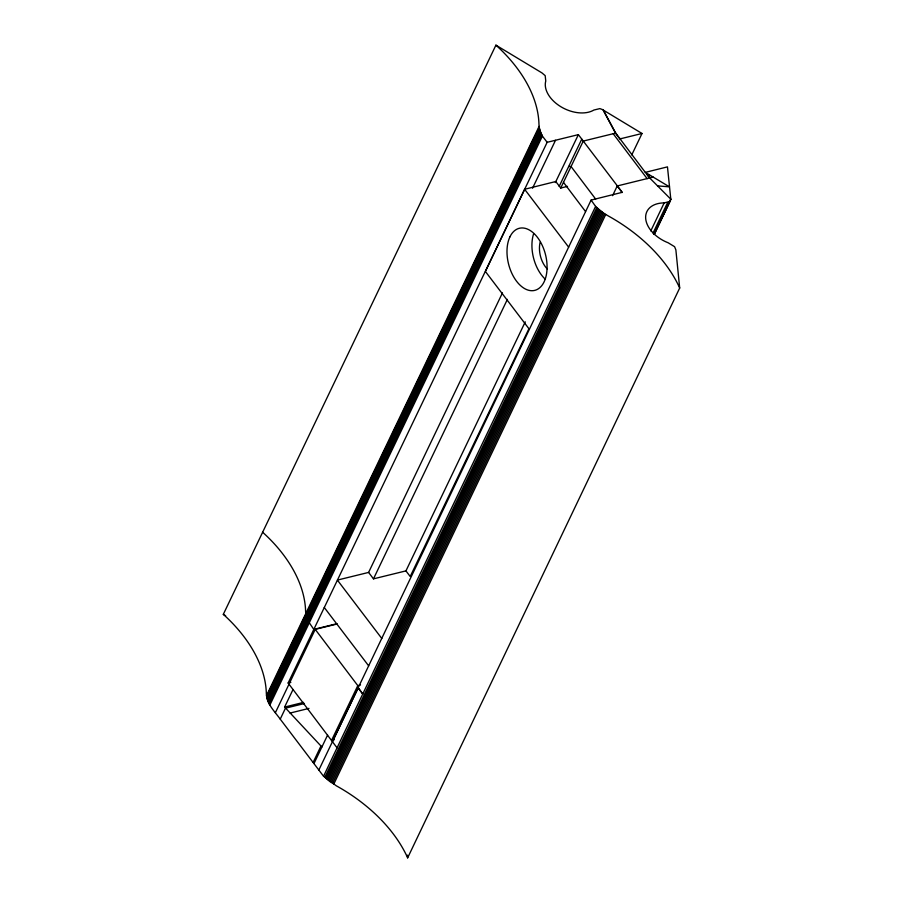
<?xml version="1.0" encoding="UTF-8"?>
<svg xmlns="http://www.w3.org/2000/svg" width="903" height="903" viewBox="0 0 903 903"><rect width="100%" height="100%" fill="white"/><g stroke="black" fill="none" stroke-linecap="round" stroke-linejoin="round"><path stroke-width="1.35" d="M670.071 201.414L670.805 199.202L667.464 166.874L645.306 172.371L615.711 133.102L603.181 109.827L599.863 108.608L593.914 110.031A29.291 19.087 25.6 0 1 560.932 106.768A29.291 19.087 25.6 0 1 545.762 80.999L545.186 75.638L541.958 72.906L495.928 45.15L223.312 614.345A135.947 88.483 25.7 0 1 266.34 693.515C266.498 703.832 274.636 711.35 280.235 719.138L323.556 776.253L336.209 785.745A135.947 88.37 25.6 0 1 407.648 857.85L679.688 288.023L675.873 249.905L674.597 246.7L668.164 242.783A29.291 19.065 25.5 0 1 645.713 218.831A29.291 19.065 25.5 0 1 664.168 202.904L670.071 201.414L654.28 234.487M332.496 741.532L591.104 200.082L622.257 192.328L578.371 134.637L547.15 142.302L288.125 683.029L337.056 747.819L323.556 776.253M266.498 695.57L539.125 126.375L538.967 124.332A135.947 88.483 25.7 0 0 495.928 45.15M266.656 696.608L539.283 127.413L539.125 126.375M266.87 697.647L539.497 128.463L539.283 127.413M267.13 698.708L539.757 129.513L539.497 128.463M267.446 699.757L540.073 130.574L539.757 129.513M267.819 700.83L540.445 131.635L540.073 130.574M268.236 701.891L540.863 132.696L540.445 131.635M268.71 702.952L541.326 133.757L540.863 132.696M269.229 704.013L541.845 134.818L541.326 133.757M269.771 705.288L542.398 136.093L541.845 134.818M567.502 186.368L560.74 188.038L555.785 181.526L524.632 189.28L485.385 271.464L529.418 329.358M275.381 712.681L315.226 629.38L336.954 624.052M280.235 719.138L285.461 708.178L304.446 703.516M559.183 186.39L581.769 139.107M313.149 762.38L320.971 746.013L284.614 707.06L293.024 689.508M313.996 763.509L327.608 735.065M591.104 200.082L595.596 206.426L337.056 747.819M324.798 777.348L596.838 207.521L595.596 206.426M325.802 778.296L597.842 208.469L596.838 207.521M326.83 779.221L598.87 209.394L597.842 208.469M327.902 780.124L599.942 210.297L598.87 209.394M329.008 781.005L601.048 211.178L599.942 210.297M330.137 781.863L602.177 212.036L601.048 211.178M331.299 782.698L603.339 212.86L602.177 212.036M332.496 783.499L604.536 213.672L603.339 212.86M333.704 784.278L605.744 214.451L604.536 213.672M650.815 230.886L664.168 202.904M653.061 233.03L667.633 202.509M654.02 234.385L670.805 199.202L649.708 177.993L645.306 172.371L669.462 186.853L657.531 185.871M654.438 233.527L670.805 199.202M532.544 188.23L555.514 140.304M555.345 182.575L578.371 134.637M381.811 638.5L337.383 580.087L368.605 572.423L502.463 292.877M560.661 188.219L583.248 141.071L615.711 133.102M368.605 572.423L373.47 578.857L507.396 299.356M373.47 578.857L405.944 570.888L525.253 321.852M360.511 684.971L357.802 685.637L331.548 740.404L334.268 739.738M528.921 328.76L410.199 576.509L405.944 570.888M318.883 769.954L358.254 687.781L362.803 694.068L358.073 687.815M631.773 154.887L642.022 133.486L603.091 109.974L615.598 133.294L619.864 138.938L642.022 133.486M612.584 195.669L617.234 185.962L653.23 177.09M649.201 177.383L648.23 176.13L649.483 176.356L647.259 174.877L649.268 174.731L649.708 177.993M619.977 138.723L620.88 138.498M290.021 713.077L308.995 708.404M336.853 623.713L313.781 629.38L307.957 620.767L305.598 611.331A135.947 88.483 25.7 0 0 262.559 532.16M288.125 683.029L290.845 682.363M284.614 707.06L303.589 702.387M568.709 166.468L571.057 166.524L595.675 199.1M605.744 214.451L608.25 215.919A135.947 88.37 25.6 0 1 679.688 288.023M223.312 614.345L225.671 615.767M542.398 136.093L547.15 142.302M524.632 189.28L568.676 247.185M324.267 607.482L368.695 665.895M613.216 133.757L647.169 178.692M563.483 182.35L585.55 211.562M315.226 629.38L357.802 685.637M320.971 746.013L321.818 747.142M617.234 185.962L622.111 192.508M407.377 855.13L407.648 857.85M545.265 279.196A32 19.065 76 0 1 533.571 233.933M547.365 269.015A20.001 11.908 76 0 1 540.096 242.456M509.935 236.846A32 19.065 76 0 0 526.505 289.536A32 19.065 76 0 0 544.644 251.587A32 19.065 76 0 0 509.935 236.846"/></g></svg>
